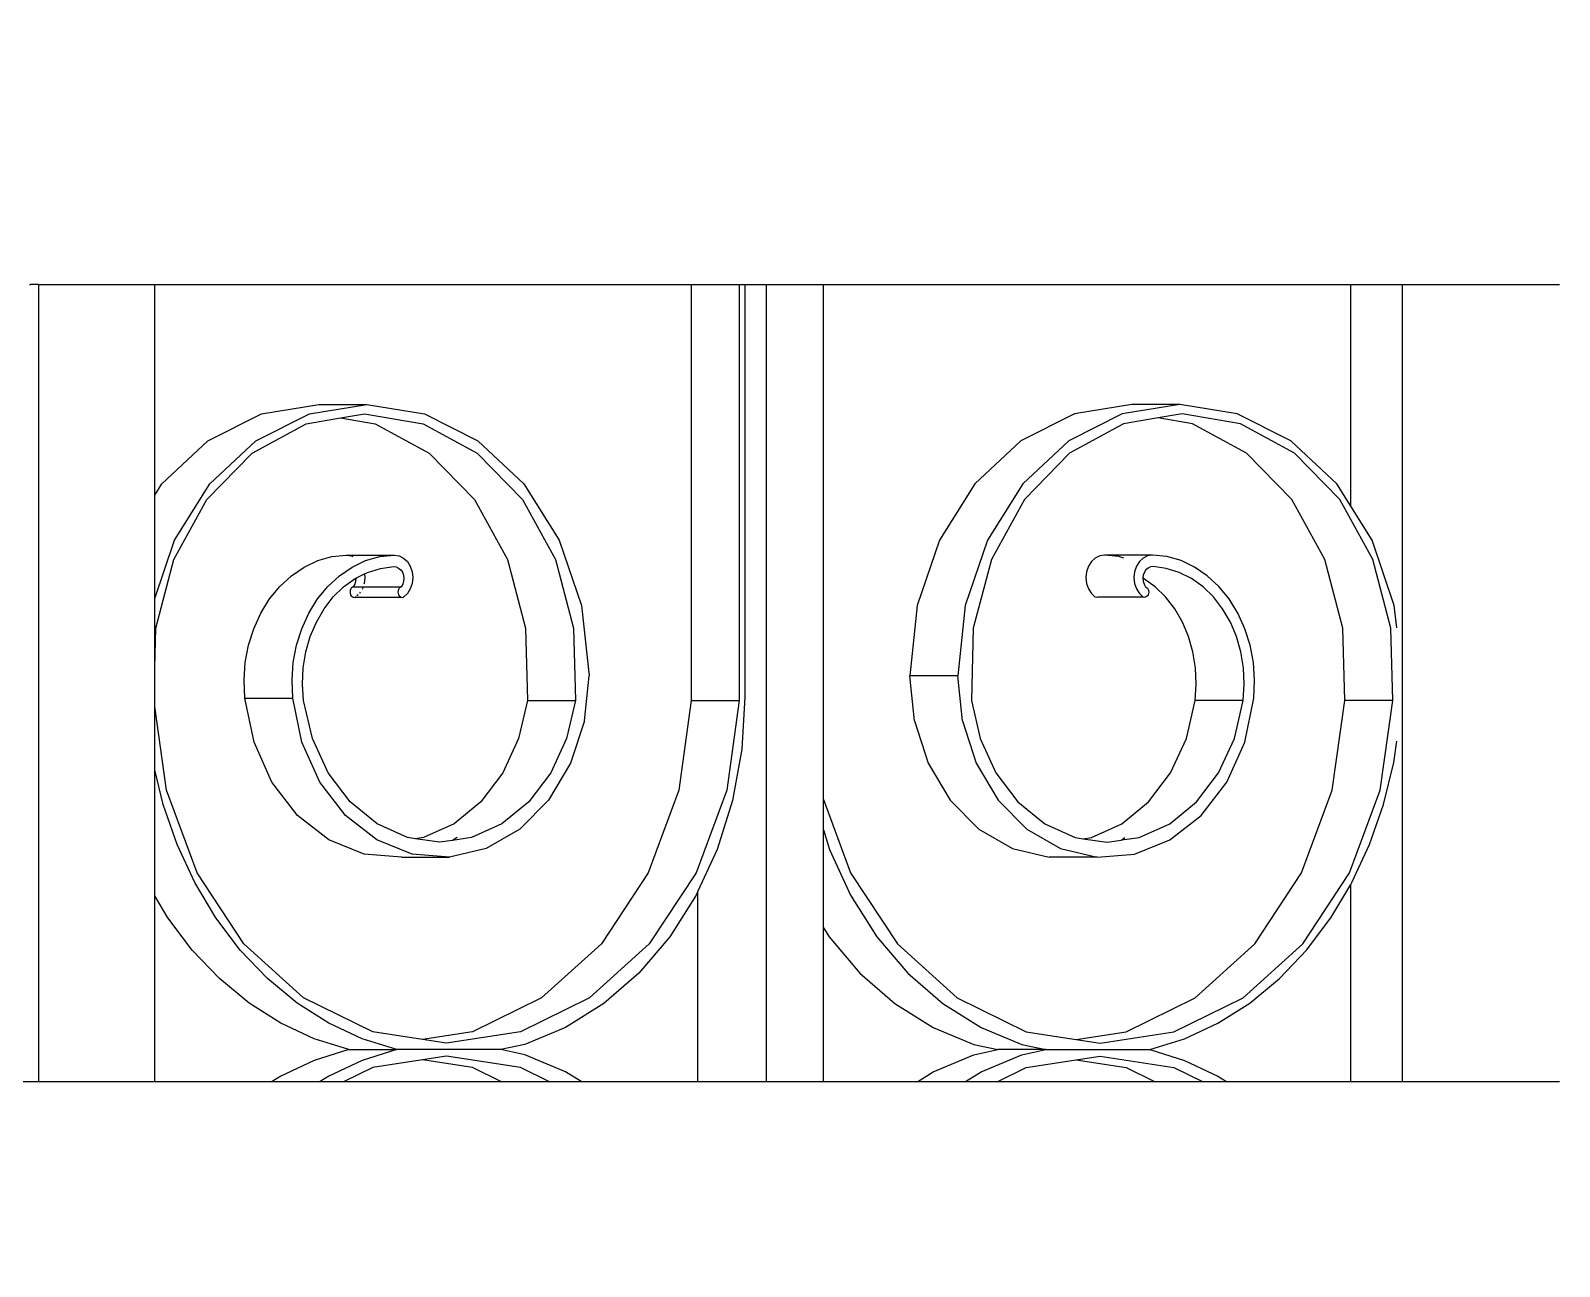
# Model space of a CAD drawing. Header units: millimetres. Extents: x 173236 to 801264, y -94969 to 615039.
# Drawn here: x 549297.2 to 549520.8, y -3219.2 to -3038.5 of the extents above; entities that cross this region are included whole.
import ezdxf

# ---------------------------------------------------------------- set-up
doc = ezdxf.new("R2010")
doc.units = ezdxf.units.MM
doc.header["$MEASUREMENT"] = 0
doc.header["$PDMODE"] = 2
for name, color, linetype in [('VOX-A-ANNO-DIMS', 160, 'Continuous'), ('VOX-A-STAIRS-STEPS', 140, 'Continuous'), ('VOX-A-WALL-PATT', 233, 'Continuous')]:
    doc.layers.add(name, color=color, linetype=linetype)
doc.styles.add('1.5 mm Rotis Annotative', font='', dxfattribs={"height": 1.5})
doc.styles.get('1.5 mm Rotis Annotative').set_extended_font_data('Rotis Sans Serif')
doc.dimstyles.new('1.5 mm Rotis Annotative', dxfattribs={"dimtxt": 1.5, "dimasz": 1, "dimexe": 1.5, "dimexo": 0, "dimgap": 1, "dimtad": 1, "dimdec": 0, "dimrnd": 5, "dimzin": 0, "dimdsep": 46, "dimtxsty": '1.5 mm Rotis Annotative', "dimblk": 'ARCHTICK', "dimcen": 0.09, "dimdle": 1, "dimadec": 0, "dimazin": 0, "dimtfac": 1, "dimtdec": 0, "dimtofl": 0, "dimtmove": 1, "dimatfit": 3, "dimfxl": 2, "dimfxlon": 1, "dimtolj": 1, "dimtzin": 0, "dimarcsym": 0})

# ---------------------------------------------------------------- blocks, each defined once
blk = doc.blocks.new('SS')
at = {"layer": 'VOX-A-WALL-PATT'}
for p, q in [((292963.15, -1840.96), (292952.56, -1840.96)), ((292964.56, -1840.96), (292963.15, -1840.96)), ((292974.99, -1840.96), (292964.56, -1840.96)), ((292974.99, -1954.73), (292974.99, -1840.96)), ((292975.97, -1840.96), (292974.99, -1840.96)), ((292982.36, -1840.96), (292975.97, -1840.96)), ((292982.36, -1872.57), (292982.36, -1840.96)), ((292994.77, -1840.96), (292982.36, -1840.96)), ((292995.7, -1840.96), (292994.77, -1840.96)), ((293057.65, -1840.96), (292995.7, -1840.96)), ((293065.81, -1840.96), (293057.65, -1840.96)), ((293057.65, -1914.44), (293057.65, -1840.96)), ((293065.81, -1954.73), (293065.81, -1840.96)), ((293068.86, -1840.96), (293065.81, -1840.96)), ((293068.86, -1840.96), (293068.86, -1899.79)), ((293069.68, -1840.96), (293068.86, -1840.96)), ((293069.68, -1840.96), (293069.68, -1900.31)), ((293071.14, -1840.96), (293069.68, -1840.96)), ((293076.53, -1840.96), (293071.14, -1840.96)), ((293076.53, -1840.96), (293076.53, -1900.31)), ((293112.59, -1840.96), (293076.53, -1840.96)), ((293153.14, -1840.96), (293112.59, -1840.96)), ((293153.14, -1871.02), (293153.14, -1840.96)), ((293169.69, -1840.96), (293153.14, -1840.96)), ((293169.69, -1954.73), (293169.69, -1840.96)), ((293169.69, -1840.96), (293170.87, -1840.96)), ((293171.01, -1840.96), (293170.87, -1840.96)), ((292990.91, -1863.25), (292998.56, -1859.38)), ((292998.09, -1860.82), (293006.45, -1859.38)), ((292998.56, -1859.38), (293006.77, -1858.06)), ((293004.94, -1860.82), (293009.87, -1859.97)), ((293006.45, -1859.38), (293009.87, -1859.97)), ((293006.77, -1858.06), (293013.62, -1858.06)), ((293006.77, -1858.06), (293014.98, -1859.38)), ((293009.87, -1859.97), (293014.8, -1860.82)), ((293013.62, -1858.06), (293021.83, -1859.38)), ((293014.98, -1859.38), (293022.63, -1863.25)), ((293021.83, -1859.38), (293029.48, -1863.25)), ((293114.64, -1859.38), (293106.99, -1863.25)), ((293122.85, -1858.06), (293114.64, -1859.38)), ((293123.17, -1859.38), (293114.82, -1860.82)), ((293126.6, -1859.97), (293121.66, -1860.82)), ((293131.06, -1859.38), (293122.85, -1858.06)), ((293129.7, -1858.06), (293122.85, -1858.06)), ((293126.6, -1859.97), (293123.17, -1859.38)), ((293131.53, -1860.82), (293126.6, -1859.97)), ((293137.9, -1859.38), (293129.7, -1858.06)), ((293138.7, -1863.25), (293131.06, -1859.38)), ((293145.55, -1863.25), (293137.9, -1859.38)), ((292990.38, -1865.01), (292998.09, -1860.82)), ((292997.23, -1865.01), (293004.94, -1860.82)), ((293014.8, -1860.82), (293022.51, -1865.01)), ((293114.82, -1860.82), (293107.11, -1865.01)), ((293121.66, -1860.82), (293113.96, -1865.01)), ((293139.23, -1865.01), (293131.53, -1860.82)), ((292984.35, -1869.4), (292990.91, -1863.25)), ((293022.63, -1863.25), (293029.2, -1869.4)), ((293029.48, -1863.25), (293036.05, -1869.4)), ((293106.99, -1863.25), (293100.42, -1869.4)), ((293145.27, -1869.4), (293138.7, -1863.25)), ((293152.12, -1869.4), (293145.55, -1863.25)), ((292983.93, -1871.65), (292990.38, -1865.01)), ((292990.77, -1871.65), (292997.23, -1865.01)), ((293022.51, -1865.01), (293028.97, -1871.65)), ((293107.11, -1865.01), (293100.65, -1871.65)), ((293113.96, -1865.01), (293107.5, -1871.65)), ((293145.69, -1871.65), (293139.23, -1865.01)), ((292982.36, -1872.57), (292984.35, -1869.4)), ((293029.2, -1869.4), (293034.24, -1877.42)), ((293036.05, -1869.4), (293041.09, -1877.42)), ((293100.42, -1869.4), (293095.38, -1877.42)), ((293150.31, -1877.42), (293145.27, -1869.4)), ((293153.14, -1871.02), (293152.12, -1869.4)), ((292979.22, -1880.2), (292983.93, -1871.65)), ((292979.31, -1877.42), (292982.36, -1872.57)), ((292986.07, -1880.2), (292990.77, -1871.65)), ((293028.97, -1871.65), (293033.67, -1880.2)), ((293100.65, -1871.65), (293095.94, -1880.2)), ((293107.5, -1871.65), (293102.79, -1880.2)), ((293150.4, -1880.2), (293145.69, -1871.65)), ((293153.14, -1885.75), (293153.14, -1871.02)), ((292976.14, -1886.77), (292979.31, -1877.42)), ((293034.24, -1877.42), (293037.4, -1886.77)), ((293041.09, -1877.42), (293044.25, -1886.77)), ((293095.38, -1877.42), (293092.21, -1886.77)), ((293153.14, -1885.75), (293150.31, -1877.42)), ((293008.61, -1879.79), (293010.68, -1879.56)), ((293010.68, -1879.56), (293017.53, -1879.56)), ((293010.68, -1879.56), (293011.36, -1879.67)), ((293011.36, -1879.67), (293012, -1879.99)), ((293015.46, -1879.79), (293017.53, -1879.56)), ((293017.53, -1879.56), (293018.21, -1879.67)), ((293018.21, -1879.67), (293018.85, -1879.99)), ((293118.26, -1879.67), (293117.62, -1879.99)), ((293118.94, -1879.56), (293118.26, -1879.67)), ((293125.79, -1879.56), (293118.94, -1879.56)), ((293121.01, -1879.79), (293118.94, -1879.56)), ((293125.1, -1879.67), (293124.88, -1879.79)), ((293125.79, -1879.56), (293125.1, -1879.67)), ((293127.86, -1879.79), (293125.79, -1879.56)), ((292976.63, -1890.01), (292979.22, -1880.2)), ((292983.48, -1890.01), (292986.07, -1880.2)), ((293002.84, -1882.51), (293004.65, -1881.27)), ((293004.65, -1881.27), (293006.59, -1880.36)), ((293006.59, -1880.36), (293008.61, -1879.79)), ((293006.85, -1882.03), (293008.7, -1881.46)), ((293008.7, -1881.46), (293010.59, -1881.2)), ((293010.59, -1881.2), (293010.96, -1881.25)), ((293010.96, -1881.25), (293011.3, -1881.41)), ((293011.23, -1881.46), (293011.3, -1881.41)), ((293011.3, -1881.41), (293011.6, -1881.67)), ((293011.6, -1881.67), (293011.83, -1882.02)), ((293012, -1879.99), (293012.54, -1880.5)), ((293012.54, -1880.5), (293012.96, -1881.17)), ((293012.96, -1881.17), (293013.23, -1881.95)), ((293014.74, -1879.99), (293015.46, -1879.79)), ((293018.85, -1879.99), (293019.39, -1880.5)), ((293019.39, -1880.5), (293019.81, -1881.17)), ((293019.81, -1881.17), (293020.08, -1881.95)), ((293033.67, -1880.2), (293036.26, -1890.01)), ((293095.94, -1880.2), (293093.35, -1890.01)), ((293102.79, -1880.2), (293100.2, -1890.01)), ((293116.65, -1881.17), (293116.39, -1881.95)), ((293117.07, -1880.5), (293116.65, -1881.17)), ((293117.62, -1879.99), (293117.07, -1880.5)), ((293118.02, -1881.67), (293117.79, -1882.02)), ((293118.32, -1881.41), (293118.02, -1881.67)), ((293118.66, -1881.25), (293118.32, -1881.41)), ((293119.02, -1881.2), (293118.66, -1881.25)), ((293120.92, -1881.46), (293119.02, -1881.2)), ((293122.76, -1882.03), (293120.92, -1881.46)), ((293123.03, -1880.36), (293121.01, -1879.79)), ((293124.97, -1881.27), (293123.03, -1880.36)), ((293126.78, -1882.51), (293124.97, -1881.27)), ((293129.88, -1880.36), (293127.86, -1879.79)), ((293131.81, -1881.27), (293129.88, -1880.36)), ((293133.63, -1882.51), (293131.81, -1881.27)), ((293152.99, -1890.01), (293150.4, -1880.2)), ((292999.72, -1885.83), (293001.18, -1884.04)), ((293001.18, -1884.04), (293002.84, -1882.51)), ((293003.45, -1884.09), (293005.09, -1882.91)), ((293005.09, -1882.91), (293006.85, -1882.03)), ((293010.3, -1884.09), (293011.94, -1882.91)), ((293011.88, -1883.73), (293011.66, -1884.1)), ((293011.83, -1882.02), (293011.98, -1882.43)), ((293012.01, -1883.31), (293011.88, -1883.73)), ((293011.94, -1882.91), (293012.04, -1882.87)), ((293011.98, -1882.43), (293012.04, -1882.87)), ((293012.04, -1882.87), (293012.01, -1883.31)), ((293013.23, -1883.62), (293012.96, -1884.39)), ((293013.23, -1881.95), (293013.32, -1882.78)), ((293013.32, -1882.78), (293013.23, -1883.62)), ((293020.08, -1883.62), (293019.81, -1884.39)), ((293020.08, -1881.95), (293020.17, -1882.78)), ((293020.17, -1882.78), (293020.08, -1883.62)), ((293116.39, -1881.95), (293116.3, -1882.78)), ((293116.3, -1882.78), (293116.39, -1883.62)), ((293116.39, -1883.62), (293116.65, -1884.39)), ((293117.63, -1882.43), (293117.58, -1882.87)), ((293117.58, -1882.87), (293117.61, -1883.31)), ((293117.61, -1883.31), (293117.74, -1883.73)), ((293117.79, -1882.02), (293117.63, -1882.43)), ((293117.74, -1883.73), (293117.96, -1884.1)), ((293123.21, -1882.25), (293122.76, -1882.03)), ((293123.21, -1882.25), (293123.15, -1882.78)), ((293123.15, -1882.78), (293123.24, -1883.62)), ((293124.42, -1882.87), (293123.21, -1882.25)), ((293123.24, -1883.62), (293123.28, -1883.73)), ((293124.42, -1882.87), (293124.46, -1883.31)), ((293124.53, -1882.91), (293124.42, -1882.87)), ((293124.46, -1883.31), (293124.59, -1883.73)), ((293126.17, -1884.09), (293124.53, -1882.91)), ((293124.59, -1883.73), (293124.81, -1884.1)), ((293128.44, -1884.04), (293126.78, -1882.51)), ((293129.9, -1885.83), (293128.44, -1884.04)), ((293135.28, -1884.04), (293133.63, -1882.51)), ((293136.75, -1885.83), (293135.28, -1884.04)), ((292998.47, -1887.86), (292999.72, -1885.83)), ((293000.65, -1887.23), (293001.96, -1885.54)), ((293001.96, -1885.54), (293003.45, -1884.09)), ((293007.5, -1887.23), (293008.81, -1885.54)), ((293008.81, -1885.54), (293010.3, -1884.09)), ((293011.22, -1884.64), (293011.2, -1884.84)), ((293011.2, -1884.84), (293011.23, -1885.04)), ((293011.28, -1884.46), (293011.22, -1884.64)), ((293011.23, -1885.04), (293011.29, -1885.23)), ((293011.38, -1884.3), (293011.28, -1884.46)), ((293011.29, -1885.23), (293011.39, -1885.38)), ((293011.51, -1884.18), (293011.38, -1884.3)), ((293011.39, -1885.38), (293011.52, -1885.5)), ((293011.66, -1884.1), (293011.51, -1884.18)), ((293011.52, -1885.5), (293011.67, -1885.58)), ((293011.67, -1885.58), (293011.84, -1885.6)), ((293011.84, -1885.6), (293012, -1885.57)), ((293012.54, -1885.06), (293012, -1885.57)), ((293012, -1885.57), (293018.52, -1885.58)), ((293012.96, -1884.39), (293012.54, -1885.06)), ((293018.52, -1885.58), (293018.68, -1885.6)), ((293018.68, -1885.6), (293018.85, -1885.57)), ((293019.39, -1885.06), (293018.85, -1885.57)), ((293019.81, -1884.39), (293019.39, -1885.06)), ((293116.65, -1884.39), (293117.07, -1885.06)), ((293117.07, -1885.06), (293117.62, -1885.57)), ((293117.78, -1885.6), (293117.62, -1885.57)), ((293117.95, -1885.57), (293117.78, -1885.6)), ((293118.1, -1885.5), (293117.95, -1885.57)), ((293124.47, -1885.57), (293117.95, -1885.57)), ((293117.96, -1884.1), (293118.11, -1884.18)), ((293124.81, -1884.1), (293117.96, -1884.1)), ((293118.23, -1885.38), (293118.1, -1885.5)), ((293118.11, -1884.18), (293118.24, -1884.3)), ((293118.33, -1885.23), (293118.23, -1885.38)), ((293118.24, -1884.3), (293118.33, -1884.46)), ((293118.33, -1884.46), (293118.4, -1884.64)), ((293118.39, -1885.04), (293118.33, -1885.23)), ((293118.42, -1884.84), (293118.39, -1885.04)), ((293118.4, -1884.64), (293118.42, -1884.84)), ((293123.43, -1884.18), (293123.5, -1884.39)), ((293123.5, -1884.39), (293123.54, -1884.46)), ((293123.79, -1884.84), (293123.91, -1885.04)), ((293124.1, -1885.23), (293124.27, -1885.38)), ((293124.39, -1885.5), (293124.47, -1885.57)), ((293124.63, -1885.6), (293124.47, -1885.57)), ((293124.79, -1885.58), (293124.63, -1885.6)), ((293124.94, -1885.5), (293124.79, -1885.58)), ((293124.81, -1884.1), (293124.96, -1884.18)), ((293125.08, -1885.38), (293124.94, -1885.5)), ((293124.96, -1884.18), (293125.09, -1884.3)), ((293125.18, -1885.23), (293125.08, -1885.38)), ((293125.09, -1884.3), (293125.18, -1884.46)), ((293125.18, -1884.46), (293125.24, -1884.64)), ((293125.24, -1885.04), (293125.18, -1885.23)), ((293125.24, -1884.64), (293125.26, -1884.84)), ((293125.26, -1884.84), (293125.24, -1885.04)), ((293127.66, -1885.54), (293126.17, -1884.09)), ((293128.97, -1887.23), (293127.66, -1885.54)), ((293131.15, -1887.86), (293129.9, -1885.83)), ((293138, -1887.86), (293136.75, -1885.83)), ((293153.14, -1895.62), (293153.14, -1885.75)), ((292975.79, -1889.96), (292976.14, -1886.77)), ((292997.47, -1890.08), (292998.47, -1887.86)), ((292999.54, -1889.12), (293000.65, -1887.23)), ((293006.39, -1889.12), (293007.5, -1887.23)), ((293037.4, -1886.77), (293038.49, -1896.79)), ((293044.25, -1886.77), (293045.33, -1896.79)), ((293092.21, -1886.77), (293091.13, -1896.79)), ((293130.07, -1889.12), (293128.97, -1887.23)), ((293132.15, -1890.08), (293131.15, -1887.86)), ((293139, -1890.08), (293138, -1887.86)), ((292976.36, -1900.31), (292976.63, -1890.01)), ((292983.21, -1900.31), (292983.48, -1890.01)), ((292996.72, -1892.44), (292997.47, -1890.08)), ((292998.67, -1891.19), (292999.54, -1889.12)), ((293005.52, -1891.19), (293006.39, -1889.12)), ((293036.26, -1890.01), (293036.53, -1900.31)), ((293093.35, -1890.01), (293093.08, -1900.31)), ((293100.2, -1890.01), (293099.93, -1900.31)), ((293130.95, -1891.19), (293130.07, -1889.12)), ((293132.89, -1892.44), (293132.15, -1890.08)), ((293139.74, -1892.44), (293139, -1890.08)), ((293153.14, -1895.62), (293152.99, -1890.01)), ((292996.26, -1894.92), (292996.72, -1892.44)), ((292998.04, -1893.39), (292998.67, -1891.19)), ((293004.89, -1893.39), (293005.52, -1891.19)), ((293131.58, -1893.39), (293130.95, -1891.19)), ((293133.36, -1894.92), (293132.89, -1892.44)), ((293140.21, -1894.92), (293139.74, -1892.44)), ((292996.08, -1897.44), (292996.26, -1894.92)), ((292997.67, -1895.67), (292998.04, -1893.39)), ((293004.52, -1895.67), (293004.89, -1893.39)), ((293131.95, -1895.67), (293131.58, -1893.39)), ((293133.54, -1897.44), (293133.36, -1894.92)), ((293140.39, -1897.44), (293140.21, -1894.92)), ((292997.57, -1897.99), (292997.67, -1895.67)), ((293004.42, -1897.99), (293004.52, -1895.67)), ((293037.82, -1903.24), (293038.49, -1896.79)), ((293038.49, -1896.79), (293045.33, -1896.79)), ((293044.67, -1903.24), (293045.33, -1896.79)), ((293091.8, -1903.24), (293091.13, -1896.79)), ((293132.05, -1897.99), (293131.95, -1895.67)), ((293153.14, -1901.2), (293153.14, -1895.62)), ((292996.19, -1899.97), (292996.08, -1897.44)), ((292997.73, -1900.31), (292997.57, -1897.99)), ((293004.58, -1900.31), (293004.42, -1897.99)), ((293131.89, -1900.31), (293132.05, -1897.99)), ((293133.43, -1899.97), (293133.54, -1897.44)), ((293140.28, -1899.97), (293140.39, -1897.44)), ((292976.36, -1900.31), (292983.21, -1900.31)), ((292978.15, -1913.11), (292976.36, -1900.31)), ((292985, -1913.11), (292983.21, -1900.31)), ((292997.5, -1906.28), (292996.19, -1899.97)), ((292997.73, -1900.31), (293004.58, -1900.31)), ((292998.98, -1905.74), (292997.73, -1900.31)), ((293005.83, -1905.74), (293004.58, -1900.31)), ((293036.53, -1900.31), (293035.28, -1905.74)), ((293068.86, -1899.79), (293069.31, -1907.27)), ((293069.68, -1900.31), (293071.47, -1913.11)), ((293076.53, -1900.31), (293069.68, -1900.31)), ((293076.53, -1900.31), (293078.32, -1913.11)), ((293099.93, -1900.31), (293093.08, -1900.31)), ((293093.08, -1900.31), (293094.34, -1905.74)), ((293099.93, -1900.31), (293101.18, -1905.74)), ((293130.63, -1905.74), (293131.89, -1900.31)), ((293132.12, -1906.28), (293133.43, -1899.97)), ((293140.28, -1899.97), (293133.43, -1899.97)), ((293138.96, -1906.28), (293140.28, -1899.97)), ((293151.47, -1913.11), (293153.14, -1901.2)), ((293153.14, -1910.23), (293153.14, -1901.2)), ((293037.82, -1903.24), (293035.86, -1909.29)), ((293044.67, -1903.24), (293042.7, -1909.29)), ((293091.8, -1903.24), (293093.76, -1909.29)), ((293001.24, -1910.66), (292998.98, -1905.74)), ((293008.09, -1910.66), (293005.83, -1905.74)), ((293035.28, -1905.74), (293033.03, -1910.66)), ((293094.34, -1905.74), (293096.59, -1910.66)), ((293101.18, -1905.74), (293103.44, -1910.66)), ((293128.38, -1910.66), (293130.63, -1905.74)), ((292976.23, -1909.17), (292975.79, -1906.14)), ((293000.06, -1911.98), (292997.5, -1906.28)), ((293069.31, -1907.27), (293070.64, -1914.58)), ((293129.56, -1911.98), (293132.12, -1906.28)), ((293136.41, -1911.98), (293138.96, -1906.28)), ((292977.67, -1915.15), (292976.23, -1909.17)), ((293035.86, -1909.29), (293032.72, -1914.55)), ((293042.7, -1909.29), (293039.57, -1914.55)), ((293093.76, -1909.29), (293096.9, -1914.55)), ((293151.95, -1915.15), (293153.14, -1910.23)), ((293153.14, -1928.22), (293153.14, -1910.23)), ((293003.7, -1916.73), (293000.06, -1911.98)), ((293004.37, -1914.81), (293001.24, -1910.66)), ((293011.22, -1914.81), (293008.09, -1910.66)), ((293033.03, -1910.66), (293029.89, -1914.81)), ((293096.59, -1910.66), (293099.73, -1914.81)), ((293103.44, -1910.66), (293106.57, -1914.81)), ((293125.24, -1914.81), (293128.38, -1910.66)), ((293125.92, -1916.73), (293129.56, -1911.98)), ((293132.77, -1916.73), (293136.41, -1911.98)), ((292982.52, -1924.94), (292978.15, -1913.11)), ((292989.37, -1924.94), (292985, -1913.11)), ((293032.72, -1914.55), (293028.62, -1918.69)), ((293039.57, -1914.55), (293035.47, -1918.69)), ((293057.65, -1914.44), (293053.77, -1924.94)), ((293057.65, -1918.8), (293057.65, -1914.44)), ((293070.64, -1914.58), (293072.84, -1921.58)), ((293071.47, -1913.11), (293075.85, -1924.94)), ((293078.32, -1913.11), (293082.69, -1924.94)), ((293096.9, -1914.55), (293101, -1918.69)), ((293147.1, -1924.94), (293151.47, -1913.11)), ((292979.67, -1920.9), (292977.67, -1915.15)), ((293008.19, -1920.23), (293003.7, -1916.73)), ((293008.21, -1917.94), (293004.37, -1914.81)), ((293015.06, -1917.94), (293011.22, -1914.81)), ((293029.89, -1914.81), (293026.05, -1917.94)), ((293099.73, -1914.81), (293103.57, -1917.94)), ((293106.57, -1914.81), (293110.41, -1917.94)), ((293121.4, -1917.94), (293125.24, -1914.81)), ((293121.43, -1920.23), (293125.92, -1916.73)), ((293128.28, -1920.23), (293132.77, -1916.73)), ((293149.95, -1920.9), (293151.95, -1915.15)), ((293012.55, -1919.89), (293008.21, -1917.94)), ((293019.4, -1919.89), (293015.06, -1917.94)), ((293026.05, -1917.94), (293021.72, -1919.89)), ((293028.62, -1918.69), (293023.8, -1921.45)), ((293035.47, -1918.69), (293030.64, -1921.45)), ((293057.65, -1918.8), (293056.78, -1921.58)), ((293057.65, -1932.8), (293057.65, -1918.8)), ((293101, -1918.69), (293105.82, -1921.45)), ((293103.57, -1917.94), (293107.9, -1919.89)), ((293110.41, -1917.94), (293114.75, -1919.89)), ((293117.07, -1919.89), (293121.4, -1917.94)), ((292982.19, -1926.32), (292979.67, -1920.9)), ((293013.25, -1922.25), (293008.19, -1920.23)), ((293015.04, -1920.23), (293012.55, -1919.89)), ((293015.04, -1920.23), (293014.6, -1919.89)), ((293015.13, -1920.27), (293015.04, -1920.23)), ((293017.13, -1920.56), (293015.13, -1920.27)), ((293020.56, -1920.06), (293017.13, -1920.56)), ((293020.56, -1920.06), (293019.4, -1919.89)), ((293021.72, -1919.89), (293020.56, -1920.06)), ((293107.9, -1919.89), (293110.64, -1920.29)), ((293109.95, -1919.89), (293110.64, -1920.29)), ((293110.64, -1920.29), (293112.48, -1920.56)), ((293112.48, -1920.56), (293115.91, -1920.06)), ((293114.75, -1919.89), (293115.91, -1920.06)), ((293115.91, -1920.06), (293117.07, -1919.89)), ((293116.37, -1922.25), (293121.43, -1920.23)), ((293123.22, -1922.25), (293128.28, -1920.23)), ((293147.42, -1926.32), (293149.95, -1920.9)), ((293018.56, -1922.67), (293013.25, -1922.25)), ((293023.8, -1921.45), (293018.56, -1922.67)), ((293018.56, -1922.67), (293025.41, -1922.67)), ((293030.64, -1921.45), (293025.41, -1922.67)), ((293056.78, -1921.58), (293053.77, -1928.12)), ((293072.84, -1921.58), (293075.59, -1927.56)), ((293105.82, -1921.45), (293111.05, -1922.67)), ((293111.05, -1922.67), (293116.37, -1922.25)), ((293117.9, -1922.67), (293111.05, -1922.67)), ((293117.9, -1922.67), (293123.22, -1922.25)), ((292989.19, -1935.05), (292982.52, -1924.94)), ((292996.04, -1935.05), (292989.37, -1924.94)), ((293053.77, -1924.94), (293047.1, -1935.05)), ((293075.85, -1924.94), (293082.52, -1935.05)), ((293082.69, -1924.94), (293089.37, -1935.05)), ((293140.42, -1935.05), (293147.1, -1924.94)), ((292982.36, -1926.6), (292982.19, -1926.32)), ((292982.36, -1954.73), (292982.36, -1926.6)), ((292985.21, -1931.36), (292982.36, -1926.6)), ((293075.59, -1954.73), (293075.59, -1927.56)), ((293075.59, -1927.56), (293075.85, -1928.12)), ((293144.41, -1931.36), (293147.42, -1926.32)), ((293053.77, -1928.12), (293050.01, -1934.05)), ((293075.85, -1928.12), (293079.61, -1934.05)), ((293151.26, -1931.36), (293153.14, -1928.22)), ((293153.14, -1954.73), (293153.14, -1928.22)), ((292988.68, -1935.95), (292985.21, -1931.36)), ((293140.94, -1935.95), (293144.41, -1931.36)), ((293147.79, -1935.95), (293151.26, -1931.36)), ((293050.01, -1934.05), (293045.59, -1939.24)), ((293056.86, -1934.05), (293052.44, -1939.24)), ((293057.65, -1932.8), (293056.86, -1934.05)), ((293057.65, -1954.73), (293057.65, -1932.8)), ((293079.61, -1934.05), (293084.03, -1939.24)), ((292992.55, -1940.01), (292988.68, -1935.95)), ((292997.74, -1942.77), (292989.19, -1935.05)), ((293004.59, -1942.77), (292996.04, -1935.05)), ((293047.1, -1935.05), (293038.55, -1942.77)), ((293082.52, -1935.05), (293091.06, -1942.77)), ((293089.37, -1935.05), (293097.91, -1942.77)), ((293131.88, -1942.77), (293140.42, -1935.05)), ((293137.06, -1940.01), (293140.94, -1935.95)), ((293143.91, -1940.01), (293147.79, -1935.95)), ((292996.78, -1943.51), (292992.55, -1940.01)), ((293045.59, -1939.24), (293040.59, -1943.59)), ((293052.44, -1939.24), (293047.44, -1943.59)), ((293084.03, -1939.24), (293089.03, -1943.59)), ((293132.83, -1943.51), (293137.06, -1940.01)), ((293139.68, -1943.51), (293143.91, -1940.01)), ((293007.6, -1947.61), (292997.74, -1942.77)), ((293014.45, -1947.61), (293004.59, -1942.77)), ((293038.55, -1942.77), (293028.69, -1947.61)), ((293091.06, -1942.77), (293100.93, -1947.61)), ((293097.91, -1942.77), (293107.78, -1947.61)), ((293122.02, -1947.61), (293131.88, -1942.77)), ((293001.32, -1946.4), (292996.78, -1943.51)), ((293040.59, -1943.59), (293035.13, -1947.01)), ((293047.44, -1943.59), (293041.97, -1947.01)), ((293089.03, -1943.59), (293094.49, -1947.01)), ((293128.3, -1946.4), (293132.83, -1943.51)), ((293135.15, -1946.4), (293139.68, -1943.51)), ((293006.09, -1948.63), (293001.32, -1946.4)), ((293035.13, -1947.01), (293029.31, -1949.42)), ((293041.97, -1947.01), (293036.16, -1949.42)), ((293094.49, -1947.01), (293100.31, -1949.42)), ((293123.53, -1948.63), (293128.3, -1946.4)), ((293130.38, -1948.63), (293135.15, -1946.4)), ((293011.04, -1950.17), (293006.09, -1948.63)), ((293018.15, -1949.26), (293007.6, -1947.61)), ((293021.57, -1948.73), (293014.45, -1947.61)), ((293021.57, -1948.73), (293018.15, -1949.26)), ((293028.69, -1947.61), (293021.57, -1948.73)), ((293029.31, -1949.42), (293025.9, -1950.17)), ((293036.16, -1949.42), (293032.75, -1950.17)), ((293100.31, -1949.42), (293103.71, -1950.17)), ((293100.93, -1947.61), (293111.47, -1949.26)), ((293107.78, -1947.61), (293114.9, -1948.73)), ((293111.47, -1949.26), (293114.9, -1948.73)), ((293114.9, -1948.73), (293122.02, -1947.61)), ((293118.58, -1950.17), (293123.53, -1948.63)), ((293125.43, -1950.17), (293130.38, -1948.63)), ((293006.09, -1951.72), (293001.32, -1953.95)), ((293011.04, -1950.17), (293006.09, -1951.72)), ((293018.15, -1951.09), (293007.6, -1952.74)), ((293025.9, -1950.17), (293011.04, -1950.17)), ((293021.57, -1951.62), (293014.45, -1952.74)), ((293021.57, -1951.62), (293018.15, -1951.09)), ((293028.69, -1952.74), (293021.57, -1951.62)), ((293029.31, -1950.93), (293025.9, -1950.17)), ((293025.9, -1950.17), (293032.75, -1950.17)), ((293035.13, -1953.34), (293029.31, -1950.93)), ((293036.16, -1950.93), (293032.75, -1950.17)), ((293041.97, -1953.34), (293036.16, -1950.93)), ((293094.49, -1953.34), (293100.31, -1950.93)), ((293100.31, -1950.93), (293103.71, -1950.17)), ((293100.93, -1952.74), (293111.47, -1951.09)), ((293103.71, -1950.17), (293118.58, -1950.17)), ((293107.78, -1952.74), (293114.9, -1951.62)), ((293111.47, -1951.09), (293114.9, -1951.62)), ((293114.9, -1951.62), (293122.02, -1952.74)), ((293125.43, -1950.17), (293118.58, -1950.17)), ((293118.58, -1950.17), (293123.53, -1951.72)), ((293123.53, -1951.72), (293128.3, -1953.95)), ((293125.43, -1950.17), (293130.38, -1951.72)), ((293130.38, -1951.72), (293135.15, -1953.95)), ((293007.6, -1952.74), (293003.54, -1954.73)), ((293014.45, -1952.74), (293010.39, -1954.73)), ((293032.76, -1954.73), (293028.69, -1952.74)), ((293037.36, -1954.73), (293035.13, -1953.34)), ((293044.2, -1954.73), (293041.97, -1953.34)), ((293092.26, -1954.73), (293094.49, -1953.34)), ((293096.86, -1954.73), (293100.93, -1952.74)), ((293103.71, -1954.73), (293107.78, -1952.74)), ((293122.02, -1952.74), (293126.08, -1954.73)), ((292974.99, -1954.73), (292952.56, -1954.73)), ((292982.36, -1954.73), (292974.99, -1954.73)), ((293000.09, -1954.73), (292982.36, -1954.73)), ((293001.32, -1953.95), (293000.09, -1954.73)), ((293003.54, -1954.73), (293000.09, -1954.73)), ((293010.39, -1954.73), (293003.54, -1954.73)), ((293032.76, -1954.73), (293010.39, -1954.73)), ((293037.36, -1954.73), (293032.76, -1954.73)), ((293044.2, -1954.73), (293037.36, -1954.73)), ((293057.65, -1954.73), (293044.2, -1954.73)), ((293065.81, -1954.73), (293057.65, -1954.73)), ((293075.59, -1954.73), (293065.81, -1954.73)), ((293092.26, -1954.73), (293075.59, -1954.73)), ((293096.86, -1954.73), (293092.26, -1954.73)), ((293103.71, -1954.73), (293096.86, -1954.73)), ((293126.08, -1954.73), (293103.71, -1954.73)), ((293129.53, -1954.73), (293126.08, -1954.73)), ((293128.3, -1953.95), (293129.53, -1954.73)), ((293136.37, -1954.73), (293129.53, -1954.73)), ((293135.15, -1953.95), (293136.37, -1954.73)), ((293149.8, -1954.73), (293136.37, -1954.73)), ((293151.49, -1954.73), (293149.8, -1954.73)), ((293153.14, -1954.73), (293151.49, -1954.73)), ((293166.19, -1954.73), (293153.14, -1954.73)), ((293169.69, -1954.73), (293166.19, -1954.73)), ((293180.48, -1954.73), (293169.69, -1954.73))]:
    blk.add_line(p, q, dxfattribs=at)
blk = doc.blocks.new('_ArchTick')
at = {"color": 0, "linetype": 'ByBlock', "const_width": 0.15}
blk.add_lwpolyline([(-0.5, -0.5), (0.5, 0.5)], dxfattribs=at)
blk = doc.blocks.new('*D661')
at = {"layer": 'Defpoints', "color": 0, "transparency": 16777216}
for p in [(537437.71, -1723.82), (553695.97, -1723.82), (547999.44, -4473.82)]:
    blk.add_point(p, dxfattribs=at)
at = {"layer": 'VOX-A-ANNO-DIMS', "color": 0, "lineweight": -2, "transparency": 16777216}
for p, q in [((537437.71, -4573.82), (537437.71, -1623.82)), ((537637.71, -1723.82), (537287.71, -1723.82)), ((537637.71, -4473.82), (537287.71, -4473.82))]:
    blk.add_line(p, q, dxfattribs=at)
at = {"layer": 'VOX-A-ANNO-DIMS', "color": 0, "lineweight": -2, "transparency": 16777216, "xscale": 100, "yscale": 100, "zscale": 100}
for p, rotation in [((537437.71, -1723.82), 90), ((537437.71, -4473.82), 270)]:
    blk.add_blockref('_ArchTick', p, dxfattribs=dict(at, rotation=rotation))
at = {"layer": 'VOX-A-ANNO-DIMS', "color": 0, "transparency": 16777216, "insert": (537261.51, -3098.82), "char_height": 150, "attachment_point": 5, "rotation": 90, "style": '1.5 mm Rotis Annotative'}
blk.add_mtext('\\A1;2750', dxfattribs=at)
blk = doc.blocks.new('*D665')
at = {"layer": 'Defpoints', "color": 0, "transparency": 16777216}
for p in [(641539.18, 61543.32), (642299.94, 61543.32), (642299.94, 61417.89), (536630.73, -523.82), (560469.09, -523.82), (547516.89, -20473.82)]:
    blk.add_point(p, dxfattribs=at)
at = {"layer": 'VOX-A-ANNO-DIMS', "color": 0, "lineweight": -2, "transparency": 16777216}
for p, q in [((641539.18, 61543.32), (641539.18, 61267.89)), ((642299.94, 61543.32), (642299.94, 61267.89)), ((641439.18, 61417.89), (642399.94, 61417.89)), ((536630.73, -20573.82), (536630.73, -423.82)), ((536830.73, -523.82), (536480.73, -523.82)), ((536830.73, -20473.82), (536480.73, -20473.82))]:
    blk.add_line(p, q, dxfattribs=at)
at = {"layer": 'VOX-A-ANNO-DIMS', "color": 0, "lineweight": -2, "transparency": 16777216, "xscale": 100, "yscale": 100, "zscale": 100}
for p, rotation in [((641539.18, 61417.89), 180), ((536630.73, -523.82), 90), ((536630.73, -20473.82), 270)]:
    blk.add_blockref('_ArchTick', p, dxfattribs=dict(at, rotation=rotation))
blk.add_blockref('_ArchTick', (642299.94, 61417.89), dxfattribs=at)
at = {"layer": 'VOX-A-ANNO-DIMS', "color": 0, "transparency": 16777216, "insert": (641919.56, 61594.09), "char_height": 150, "attachment_point": 5, "style": '1.5 mm Rotis Annotative'}
blk.add_mtext('\\A1;760', dxfattribs=at)
at = {"layer": 'VOX-A-ANNO-DIMS', "color": 0, "transparency": 16777216, "insert": (536454.54, -10498.82), "char_height": 150, "attachment_point": 5, "rotation": 90, "style": '1.5 mm Rotis Annotative'}
blk.add_mtext('\\A1;19950', dxfattribs=at)

msp = doc.modelspace()

# ---------------------------------------------------------------- block references
at = {"layer": 'VOX-A-STAIRS-STEPS', "xscale": -1.024232788984593, "yscale": 1.024232788984593, "zscale": 1.024232788984593}
msp.add_blockref('SS', (849572.41, -1190.1), dxfattribs=at)

# ---------------------------------------------------------------- dimensions: what is measured, and where the dimension line sits
at = {"layer": 'VOX-A-ANNO-DIMS'}
for base, p1, p2, picture, middle in [((536630.73, -523.82), (547516.89, -20473.82), (560469.09, -523.82), '*D665', (536454.54, -10498.82)), ((537437.71, -1723.82), (547999.44, -4473.82), (553695.97, -1723.82), '*D661', (537261.51, -3098.82))]:
    dim = msp.add_linear_dim(base=base, p1=p1, p2=p2, angle=270, dimstyle='1.5 mm Rotis Annotative', dxfattribs=at)
    dim.commit()
    dim.dimension.update_dxf_attribs({"geometry": picture, "text_midpoint": middle})

doc.saveas('drawing.dxf')
